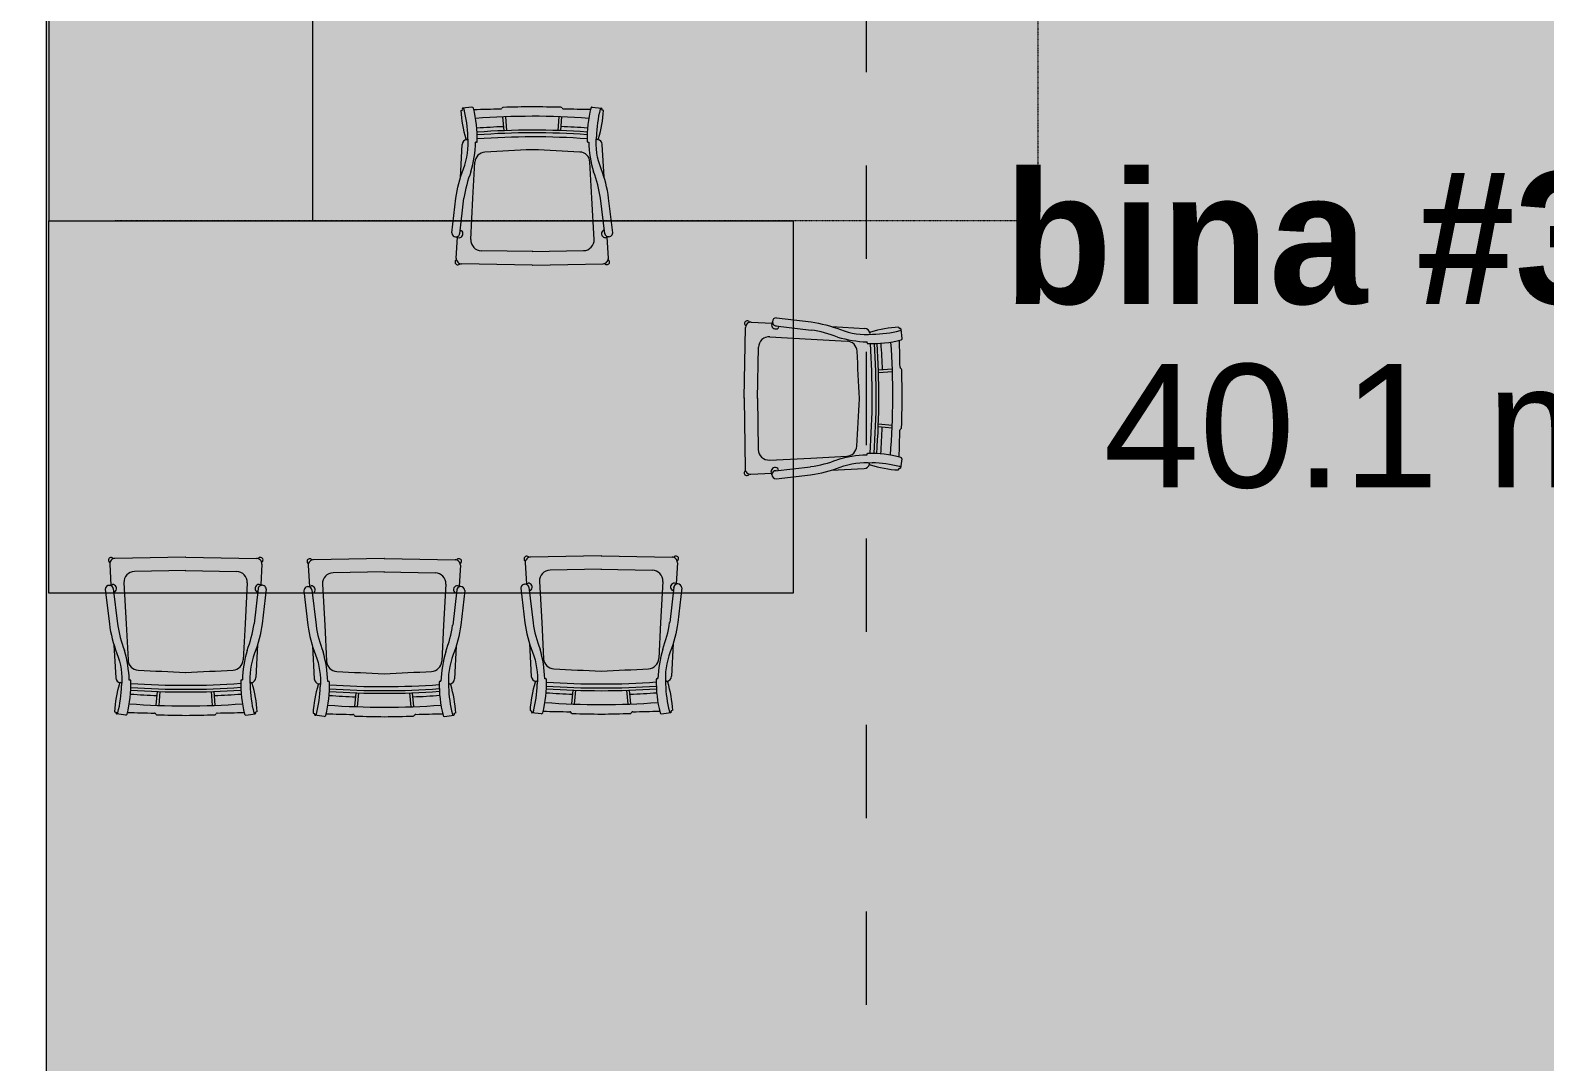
# Model space of a CAD drawing. Header units: millimetres. Extents: x 475206255 to 476720147, y 4620882299 to 4621447368.
# Drawn here: x 475243253 to 475246691, y 4620995341 to 4620997683 of the extents above; entities that cross this region are included whole.
import ezdxf

# ---------------------------------------------------------------- set-up
doc = ezdxf.new("R2010")
doc.units = ezdxf.units.MM
doc.header["$MEASUREMENT"] = 0
doc.linetypes.add('dash fine 0_25', pattern=[0.5952, 0.2976, -0.2976])
doc.linetypes.add('Dashed', pattern=[423.333333, 211.666667, -211.666667])
for name, color, linetype, lineweight in [('2D Drafting - General_Pen_No__250_Pen_No__7_Pen_No__7', 7, 'Continuous', 0), ('Annotation - Text_Pen_No__7_Pen_No__142', 142, 'Continuous', 0), ('G-Anno-Nplt_Pen_No__142', 142, 'Continuous', 0), ('G-Anno-Nplt_Pen_No__151', 151, 'Continuous', 0), ('G-Anno-Nplt_Pen_No__4', 7, 'Continuous', 0), ('New_--------AVEJI_MODZRAVI_Pen_No__7', 7, 'Continuous', 0), ('New_--------AVEJI_UDZRAVI_Pen_No__7', 7, 'Continuous', 0), ('New_0_Pen_No__7', 7, 'Continuous', 0), ('New_shenobebi_Pen_No__1', 1, 'Continuous', 0), ('zoma_Pen_No__142', 142, 'Continuous', 0)]:
    doc.layers.add(name, color=color, linetype=linetype, lineweight=lineweight)
doc.layers.add('zoma', color=7, linetype='Continuous')
doc.styles.add('GENERATED_STYLE_1', font='arial.ttf')
doc.styles.add('GENERATED_STYLE_2', font='arial.ttf')
doc.styles.add('GENERATED_STYLE_8', font='')
doc.styles.get('GENERATED_STYLE_8').set_extended_font_data('AcadMtavr', bold=True)
doc.dimstyles.new('GENERATED_STYLE__3', dxfattribs={"dimtxt": 200, "dimasz": 64.421331, "dimexe": 0.18, "dimexo": 3, "dimgap": 0, "dimtad": 1, "dimtih": 1, "dimtoh": 1, "dimlfac": 0.001, "dimzin": 0, "dimdsep": 46, "dimtxsty": 'GENERATED_STYLE_2', "dimblk": 'ARROWHEAD_2', "dimblk1": 'ARROWHEAD_2', "dimblk2": 'ARROWHEAD_2', "dimcen": 0.09, "dimclrd": 142, "dimclre": 142, "dimclrt": 142, "dimadec": 0, "dimazin": 0, "dimtfac": 1, "dimtdec": 4, "dimtmove": 0, "dimatfit": 3, "dimfxl": 1, "dimtolj": 1, "dimtzin": 0, "dimarcsym": 0})
doc.dimstyles.new('GENERATED_STYLE__9', dxfattribs={"dimtxt": 200, "dimasz": 64.421331, "dimexe": 0.18, "dimexo": 3, "dimgap": 0, "dimtad": 1, "dimlfac": 0.001, "dimzin": 0, "dimdsep": 46, "dimtxsty": 'GENERATED_STYLE_2', "dimblk": 'ARROWHEAD_2', "dimblk1": 'ARROWHEAD_2', "dimblk2": 'ARROWHEAD_2', "dimcen": 0.09, "dimclrd": 142, "dimclre": 142, "dimclrt": 142, "dimadec": 0, "dimazin": 0, "dimtfac": 1, "dimtdec": 4, "dimtmove": 0, "dimatfit": 3, "dimfxl": 1, "dimtolj": 1, "dimtzin": 0, "dimarcsym": 0})

# ---------------------------------------------------------------- blocks, each defined once
blk = doc.blocks.new('*D846', base_point=(475826095.8, 4621095193.2))
at = {"layer": 'zoma_Pen_No__142', "color": 142, "linetype": 'Continuous', "lineweight": 0, "transparency": 16777216}
for p, q in [((475240543.8, 4620988819.2), (475240494.9, 4620988734.4)), ((475240519.4, 4620988713.2), (475240519.4, 4620988840.4)), ((475247043.8, 4620988819.2), (475246994.9, 4620988734.4)), ((475247019.4, 4620988713.2), (475247019.4, 4620988840.4)), ((475240519.4, 4620988776.8), (475247019.4, 4620988776.8))]:
    blk.add_line(p, q, dxfattribs=at)
at = {"layer": 'zoma_Pen_No__142', "color": 142, "lineweight": 0, "transparency": 16777216, "char_height": 200, "attachment_point": 7, "style": 'GENERATED_STYLE_2'}
for s, insert in [('\\A1;{\\pql;\\fArial|b0|i0|c204|p0;\\W1.000000;6.50}', (475243502.4, 4620988816.8)), ('\\A1;{\\pql;\\fArial|b0|i0|c204|p0;\\W1.000000;0.40}', (475246461, 4620988816.8))]:
    blk.add_mtext(s, dxfattribs=dict(at, insert=insert))
blk = doc.blocks.new('ARROWHEAD_2')
at = {"color": 0, "linetype": 'Continuous', "lineweight": 0}
for p, q in [((-0.378, -0.655), (0.378, 0.655)), ((0, 0), (-1, 0))]:
    blk.add_line(p, q, dxfattribs=at)
blk = doc.blocks.new('*D880', base_point=(475826095.8, 4621095193.2))
at = {"layer": 'zoma_Pen_No__142', "color": 142, "linetype": 'Continuous', "lineweight": 0, "transparency": 16777216}
for p, q in [((475297678.8, 4621006265.8), (475297594.1, 4621006314.7)), ((475297636.5, 4621006290.2), (475297636.5, 4621006331.7)), ((475297700, 4621006290.2), (475297572.9, 4621006290.2)), ((475297636.5, 4620991090.2), (475297636.5, 4621006290.2)), ((475297594.1, 4620991114.7), (475297678.8, 4620991065.8)), ((475297700, 4620991090.2), (475297572.9, 4620991090.2)), ((475297636.5, 4620991048.8), (475297636.5, 4620991090.2))]:
    blk.add_line(p, q, dxfattribs=at)
at = {"layer": 'zoma_Pen_No__142', "color": 142, "lineweight": 0, "transparency": 16777216, "insert": (475297596.5, 4620998347), "char_height": 200, "attachment_point": 7, "rotation": 90, "style": 'GENERATED_STYLE_2'}
blk.add_mtext('\\A1;{\\pql;\\fArial|b0|i0|c204|p0;\\W1.000000;15.20}', dxfattribs=at)
blk = doc.blocks.new('*D882', base_point=(475826095.8, 4621095193.2))
at = {"layer": 'zoma_Pen_No__142', "color": 142, "linetype": 'Continuous', "lineweight": 0, "transparency": 16777216}
for p, q in [((475296910.9, 4620995690.2), (475296783.8, 4620995690.2)), ((475296804.9, 4620995714.7), (475296889.7, 4620995665.8)), ((475296847.3, 4620991490.2), (475296847.3, 4620995690.2)), ((475296804.9, 4620991514.7), (475296889.7, 4620991465.8)), ((475296910.9, 4620991490.2), (475296783.8, 4620991490.2))]:
    blk.add_line(p, q, dxfattribs=at)
at = {"layer": 'zoma_Pen_No__142', "color": 142, "lineweight": 0, "transparency": 16777216, "char_height": 200, "attachment_point": 7, "rotation": 90, "style": 'GENERATED_STYLE_2'}
for s, insert in [('\\A1;{\\pql;\\fArial|b0|i0|c204|p0;\\W1.000000;0.20}', (475296807.3, 4620995131.9)), ('\\A1;{\\pql;\\fArial|b0|i0|c204|p0;\\W1.000000;4.20}', (475296807.3, 4620993323.3))]:
    blk.add_mtext(s, dxfattribs=dict(at, insert=insert))
blk = doc.blocks.new('*D883', base_point=(475826095.8, 4621095193.2))
at = {"layer": 'zoma_Pen_No__142', "color": 142, "linetype": 'Continuous', "lineweight": 0, "transparency": 16777216}
for p, q in [((475296804.9, 4620995914.7), (475296889.7, 4620995865.8)), ((475296910.9, 4620995890.2), (475296783.8, 4620995890.2)), ((475296847.3, 4620995690.2), (475296847.3, 4620995890.2)), ((475296910.9, 4620995690.2), (475296783.8, 4620995690.2)), ((475296804.9, 4620995714.7), (475296889.7, 4620995665.8))]:
    blk.add_line(p, q, dxfattribs=at)
blk = doc.blocks.new('*D884', base_point=(475826095.8, 4621095193.2))
at = {"layer": 'zoma_Pen_No__142', "color": 142, "linetype": 'Continuous', "lineweight": 0, "transparency": 16777216}
for p, q in [((475296804.9, 4620998514.7), (475296889.7, 4620998465.8)), ((475296910.9, 4620998490.2), (475296783.8, 4620998490.2)), ((475296847.3, 4620995890.2), (475296847.3, 4620998490.2)), ((475296804.9, 4620995914.7), (475296889.7, 4620995865.8)), ((475296910.9, 4620995890.2), (475296783.8, 4620995890.2))]:
    blk.add_line(p, q, dxfattribs=at)
at = {"layer": 'zoma_Pen_No__142', "color": 142, "lineweight": 0, "transparency": 16777216, "char_height": 200, "attachment_point": 7, "rotation": 90, "style": 'GENERATED_STYLE_2'}
for s, insert in [('\\A1;{\\pql;\\fArial|b0|i0|c204|p0;\\W1.000000;0.40}', (475296807.3, 4620997931.9)), ('\\A1;{\\pql;\\fArial|b0|i0|c204|p0;\\W1.000000;2.60}', (475296807.3, 4620996923.3))]:
    blk.add_mtext(s, dxfattribs=dict(at, insert=insert))
blk = doc.blocks.new('*D1184', base_point=(475826095.8, 4621095193.2))
at = {"layer": 'zoma_Pen_No__142', "color": 142, "linetype": 'Continuous', "lineweight": 0, "transparency": 16777216}
for p, q in [((475240519.4, 4620938861), (475240519.4, 4620938988.1)), ((475247019.4, 4620938861), (475247019.4, 4620938988.1)), ((475240543.8, 4620938966.9), (475240494.9, 4620938882.2)), ((475247043.8, 4620938966.9), (475246994.9, 4620938882.2)), ((475240519.4, 4620938924.6), (475247019.4, 4620938924.6))]:
    blk.add_line(p, q, dxfattribs=at)
at = {"layer": 'zoma_Pen_No__142', "color": 142, "lineweight": 0, "transparency": 16777216, "char_height": 200, "attachment_point": 7, "style": 'GENERATED_STYLE_2'}
for s, insert in [('\\A1;{\\pql;\\fArial|b0|i0|c204|p0;\\W1.000000;6.50}', (475243502.4, 4620938964.6)), ('\\A1;{\\pql;\\fArial|b0|i0|c204|p0;\\W1.000000;0.40}', (475246461, 4620938964.6))]:
    blk.add_mtext(s, dxfattribs=dict(at, insert=insert))

msp = doc.modelspace()

# ---------------------------------------------------------------- hatches: boundary and pattern name
at = {"layer": '2D Drafting - General_Pen_No__250_Pen_No__7_Pen_No__7', "linetype": 'Continuous', "lineweight": 0}
msp.add_hatch(color=7, dxfattribs=at).paths.add_polyline_path([(475246749.343, 4620995905.859), (475246799.405, 4620995905.859), (475246799.405, 4620995807.735), (475246749.343, 4620995807.735), (475246749.343, 4620992540.259), (475246629.343, 4620992540.259), (475246629.343, 4620995905.859)])
at = {"layer": 'G-Anno-Nplt_Pen_No__151', "linetype": 'Continuous', "lineweight": 0, "true_color": 0x1f2f3f}
msp.add_hatch(color=169, dxfattribs=at).paths.add_polyline_path([(475243289.369, 4620992610.259), (475243289.369, 4620998539.996), (475243689.369, 4620998539.996), (475243689.369, 4620998980.184), (475246949.369, 4620998980.184), (475246949.369, 4620998295.259), (475247869.517, 4620998295.259), (475247869.517, 4620998365.259), (475249079.181, 4620998365.259), (475249079.181, 4620997965.259), (475249449.369, 4620997965.259), (475249519.369, 4620997965.259), (475249519.369, 4620995913.345), (475249449.369, 4620995913.345), (475249449.369, 4620991360.266), (475247489.369, 4620991360.266), (475247489.369, 4620991560.259), (475247289.369, 4620991560.259), (475247289.369, 4620992610.259)])

# ---------------------------------------------------------------- linework, layer by layer
at = {"layer": 'G-Anno-Nplt_Pen_No__4', "color": 7, "linetype": 'Continuous', "lineweight": 0, "flags": 128}
msp.add_lwpolyline([(475243289.369, 4620992610.259), (475243289.369, 4620998539.996), (475243689.369, 4620998539.996), (475243689.369, 4620998980.184), (475246949.369, 4620998980.184), (475246949.369, 4620998295.259), (475247869.517, 4620998295.259), (475247869.517, 4620998365.259), (475249079.181, 4620998365.259), (475249079.181, 4620997965.259), (475249449.369, 4620997965.259), (475249519.369, 4620997965.259), (475249519.369, 4620995913.345), (475249449.369, 4620995913.345), (475249449.369, 4620991360.266), (475247489.369, 4620991360.266), (475247489.369, 4620991560.259), (475247289.369, 4620991560.259), (475247289.369, 4620992610.259)], close=True, dxfattribs=at)
at = {"layer": 'New_--------AVEJI_MODZRAVI_Pen_No__7', "color": 7, "linetype": 'dash fine 0_25', "lineweight": 0}
msp.add_lwpolyline([(475245539.868, 4620998450.184), (475245539.868, 4620997250.184), (475243444.159, 4620997250.184)], dxfattribs=at)
at = {"layer": 'New_--------AVEJI_UDZRAVI_Pen_No__7', "color": 7, "linetype": 'Continuous', "lineweight": 0}
msp.add_lwpolyline([(475243294.458, 4620998450.184), (475243294.458, 4620997250.184), (475243894.458, 4620997250.184), (475243894.458, 4620998450.184)], dxfattribs=at)
at = {"layer": 'New_0_Pen_No__7', "color": 7, "linetype": 'Continuous', "lineweight": 0}
for p, q in [((475244528.639, 4620997508.343), (475244549.801, 4620997505.867)), ((475244230.053, 4620997500.338), (475244233.729, 4620997501.276)), ((475244233.655, 4620997501.567), (475244233.729, 4620997501.276)), ((475244255.483, 4620997508.042), (475244234.327, 4620997505.519)), ((475244324.215, 4620997506.414), (475244322.952, 4620997504.787)), ((475244325.127, 4620997485.881), (475244328.016, 4620997454.596)), ((475244331.212, 4620997486.191), (475244334.108, 4620997454.815)), ((475244452.959, 4620997486.325), (475244450.131, 4620997454.943)), ((475244459.044, 4620997486.028), (475244456.224, 4620997454.737)), ((475244459.911, 4620997506.563), (475244461.177, 4620997504.94)), ((475244550.481, 4620997501.916), (475244550.408, 4620997501.625)), ((475244554.086, 4620997500.696), (475244550.408, 4620997501.625)), ((475244229.223, 4620997348.536), (475244233.064, 4620997423.079)), ((475244265.695, 4620997428.473), (475244263.661, 4620997428.458)), ((475244518.603, 4620997428.752), (475244520.636, 4620997428.741)), ((475244555.25, 4620997348.895), (475244551.245, 4620997423.43)), ((475244257.689, 4620997301.232), (475244261.902, 4620997382.992)), ((475244527.744, 4620997301.53), (475244523.351, 4620997383.28)), ((475244227.904, 4620997220.561), (475244237.175, 4620997301.209)), ((475244252.873, 4620997207.758), (475244257.689, 4620997301.232)), ((475244532.766, 4620997208.067), (475244527.744, 4620997301.53)), ((475244556.852, 4620997220.923), (475244547.403, 4620997301.551)), ((475244219.779, 4620997165.246), (475244222.233, 4620997212.865)), ((475244233.141, 4620997226.362), (475244232.039, 4620997227.279)), ((475244551.602, 4620997226.713), (475244552.702, 4620997227.633)), ((475244565.099, 4620997165.627), (475244562.54, 4620997213.24)), ((475244393.384, 4620997180.241), (475244276.788, 4620997182.16)), ((475244392.316, 4620997180.24), (475244508.907, 4620997182.416)), ((475244391.922, 4620997149.811), (475244231.737, 4620997152.447)), ((475244392.99, 4620997149.812), (475244553.169, 4620997152.801)), ((475244873.306, 4620996848.118), (475244876.591, 4620997008.29)), ((475244889.439, 4620997020.196), (475244937.047, 4620997017.55)), ((475244944.72, 4620997011.847), (475245025.33, 4620997002.25)), ((475244950.5, 4620997006.587), (475244951.422, 4620997007.685)), ((475245072.689, 4620997010.009), (475245147.216, 4620997005.866)), ((475245224.487, 4620997008.565), (475245225.409, 4620997004.885)), ((475245225.7, 4620997004.958), (475245225.409, 4620997004.885)), ((475245232.087, 4620996983.103), (475245229.65, 4620997004.27)), ((475244903.73, 4620996846.532), (475244906.122, 4620996963.119)), ((475244931.816, 4620996986.931), (475245025.27, 4620996981.736)), ((475245025.27, 4620996981.736), (475245107.012, 4620996977.192)), ((475245152.477, 4620996973.214), (475245152.47, 4620996975.248)), ((475245209.644, 4620996913.55), (475245178.348, 4620996910.788)), ((475245209.93, 4620996907.464), (475245178.542, 4620996904.695)), ((475245230.18, 4620996914.379), (475245228.559, 4620996915.648)), ((475244873.303, 4620996847.049), (475244875.643, 4620996686.859)), ((475244903.733, 4620996847.6), (475244905.437, 4620996731.001)), ((475245209.571, 4620996785.717), (475245178.2, 4620996788.672)), ((475245209.249, 4620996779.634), (475245177.969, 4620996782.58)), ((475245229.78, 4620996778.683), (475245228.151, 4620996777.424)), ((475245151.731, 4620996720.307), (475245151.712, 4620996718.274)), ((475244930.991, 4620996707.038), (475245024.473, 4620996711.682)), ((475244943.749, 4620996682.901), (475245024.415, 4620996692.022)), ((475244949.561, 4620996688.127), (475244950.476, 4620996687.023)), ((475245024.473, 4620996711.682), (475245106.241, 4620996715.743)), ((475245071.727, 4620996683.984), (475245146.277, 4620996687.687)), ((475245223.531, 4620996684.533), (475245224.475, 4620996688.207)), ((475245224.766, 4620996688.132), (475245224.475, 4620996688.207)), ((475245231.281, 4620996709.949), (475245228.719, 4620996688.797)), ((475244888.42, 4620996674.878), (475244936.043, 4620996677.244)), ((475243605.038, 4620996486.664), (475243444.857, 4620996483.762)), ((475243606.106, 4620996486.665), (475243766.29, 4620996483.942)), ((475244055.915, 4620996483.68), (475243895.735, 4620996480.778)), ((475244056.984, 4620996483.681), (475244217.167, 4620996480.958)), ((475244548.595, 4620996489.649), (475244388.415, 4620996486.746)), ((475244549.664, 4620996489.649), (475244709.847, 4620996486.926)), ((475243432.921, 4620996470.943), (475243435.454, 4620996423.328)), ((475243605.696, 4620996456.236), (475243489.103, 4620996454.123)), ((475243604.627, 4620996456.235), (475243721.222, 4620996454.253)), ((475243778.241, 4620996471.136), (475243775.761, 4620996423.519)), ((475243883.798, 4620996467.959), (475243886.331, 4620996420.344)), ((475244056.573, 4620996453.252), (475243939.98, 4620996451.139)), ((475244055.505, 4620996453.251), (475244172.1, 4620996451.269)), ((475244229.118, 4620996468.152), (475244226.639, 4620996420.535)), ((475244376.479, 4620996473.927), (475244379.011, 4620996426.313)), ((475244549.254, 4620996459.22), (475244432.661, 4620996457.107)), ((475244548.185, 4620996459.219), (475244664.78, 4620996457.237)), ((475244721.798, 4620996474.121), (475244719.319, 4620996426.503)), ((475243441.138, 4620996415.642), (475243450.543, 4620996335.009)), ((475243446.384, 4620996409.849), (475243445.284, 4620996408.93)), ((475243465.23, 4620996428.485), (475243470.202, 4620996335.02)), ((475243745.124, 4620996428.642), (475243740.257, 4620996335.171)), ((475243770.086, 4620996415.826), (475243760.771, 4620996335.183)), ((475243764.846, 4620996410.027), (475243765.947, 4620996409.11)), ((475243892.015, 4620996412.658), (475243901.42, 4620996332.024)), ((475243916.107, 4620996425.501), (475243921.079, 4620996332.035)), ((475244196.001, 4620996425.658), (475244191.134, 4620996332.187)), ((475244220.963, 4620996412.842), (475244211.649, 4620996332.198)), ((475244384.696, 4620996418.626), (475244394.1, 4620996337.993)), ((475244389.942, 4620996412.833), (475244388.842, 4620996411.915)), ((475244408.788, 4620996431.47), (475244413.759, 4620996338.004)), ((475244688.682, 4620996431.626), (475244683.815, 4620996338.155)), ((475244713.643, 4620996418.811), (475244704.329, 4620996338.167)), ((475244708.403, 4620996413.012), (475244709.505, 4620996412.094)), ((475243897.262, 4620996406.865), (475243896.161, 4620996405.946)), ((475244215.723, 4620996407.043), (475244216.824, 4620996406.126)), ((475243470.202, 4620996335.02), (475243474.551, 4620996253.267)), ((475243740.257, 4620996335.171), (475243736, 4620996253.413)), ((475243921.079, 4620996332.035), (475243925.428, 4620996250.282)), ((475244191.134, 4620996332.187), (475244186.877, 4620996250.429)), ((475244413.759, 4620996338.004), (475244418.108, 4620996256.251)), ((475244683.815, 4620996338.155), (475244679.558, 4620996256.397)), ((475243442.67, 4620996287.669), (475243446.635, 4620996213.132)), ((475243768.697, 4620996287.852), (475243764.816, 4620996213.311)), ((475243893.547, 4620996284.685), (475243897.512, 4620996210.148)), ((475244219.574, 4620996284.867), (475244215.693, 4620996210.326)), ((475244386.228, 4620996290.653), (475244390.192, 4620996216.117)), ((475244712.255, 4620996290.836), (475244708.373, 4620996216.295)), ((475243479.274, 4620996207.793), (475243477.241, 4620996207.805)), ((475243732.182, 4620996207.934), (475243734.216, 4620996207.949)), ((475243930.151, 4620996204.808), (475243928.118, 4620996204.82)), ((475244183.06, 4620996204.95), (475244185.093, 4620996204.964)), ((475244422.832, 4620996210.777), (475244420.798, 4620996210.789)), ((475244675.74, 4620996210.919), (475244677.773, 4620996210.933)), ((475243538.802, 4620996150.484), (475243541.638, 4620996181.773)), ((475243544.887, 4620996150.183), (475243547.731, 4620996181.565)), ((475243666.634, 4620996150.252), (475243663.754, 4620996181.63)), ((475243672.719, 4620996150.559), (475243669.847, 4620996181.845)), ((475243989.679, 4620996147.5), (475243992.516, 4620996178.789)), ((475243995.764, 4620996147.199), (475243998.609, 4620996178.58)), ((475244117.511, 4620996147.267), (475244114.632, 4620996178.645)), ((475244123.596, 4620996147.575), (475244120.725, 4620996178.861)), ((475244482.36, 4620996153.468), (475244485.196, 4620996184.758)), ((475244488.445, 4620996153.168), (475244491.289, 4620996184.549)), ((475244610.192, 4620996153.236), (475244607.312, 4620996184.614)), ((475244616.276, 4620996153.543), (475244613.405, 4620996184.829)), ((475243443.752, 4620996135.868), (475243447.429, 4620996134.937)), ((475243447.356, 4620996134.646), (475243447.429, 4620996134.937)), ((475243767.785, 4620996136.05), (475243764.109, 4620996135.115)), ((475243764.183, 4620996134.823), (475243764.109, 4620996135.115)), ((475243894.629, 4620996132.884), (475243898.307, 4620996131.953)), ((475244218.662, 4620996133.065), (475244214.986, 4620996132.13)), ((475244387.31, 4620996138.852), (475244390.987, 4620996137.921)), ((475244390.913, 4620996137.63), (475244390.987, 4620996137.921)), ((475244412.753, 4620996131.191), (475244391.592, 4620996133.679)), ((475244481.482, 4620996132.934), (475244480.216, 4620996134.558)), ((475244617.177, 4620996133.01), (475244618.441, 4620996134.635)), ((475244685.908, 4620996131.344), (475244707.066, 4620996133.856)), ((475244711.343, 4620996139.034), (475244707.666, 4620996138.099)), ((475244707.74, 4620996137.808), (475244707.666, 4620996138.099)), ((475243469.195, 4620996128.207), (475243448.034, 4620996130.695)), ((475243537.924, 4620996129.949), (475243536.658, 4620996131.574)), ((475243673.62, 4620996130.025), (475243674.883, 4620996131.651)), ((475243742.351, 4620996128.36), (475243763.509, 4620996130.871)), ((475243898.233, 4620996131.662), (475243898.307, 4620996131.953)), ((475243920.072, 4620996125.223), (475243898.912, 4620996127.71)), ((475243988.801, 4620996126.965), (475243987.536, 4620996128.589)), ((475244124.497, 4620996127.041), (475244125.761, 4620996128.667)), ((475244193.228, 4620996125.376), (475244214.386, 4620996127.887)), ((475244215.06, 4620996131.839), (475244214.986, 4620996132.13))]:
    msp.add_line(p, q, dxfattribs=at)
for points in [[(475244218.846, 4620997301.189, -0.05838097), (475244235.907, 4620997367.898, 0.11288216), (475244246.33, 4620997440.705)], [(475244565.732, 4620997301.572, 0.05838097), (475244548.524, 4620997368.242, -0.11288216), (475244537.94, 4620997441.026)], [(475244218.379, 4620997213.482), (475244220.702, 4620997213.153, -0.08130171), (475244226.046, 4620997211.481)], [(475244566.392, 4620997213.866), (475244564.07, 4620997213.531, 0.08130171), (475244558.73, 4620997211.848)], [(475244937.68, 4620997021.4), (475244937.341, 4620997019.08, -0.08130171), (475244935.648, 4620997013.742)], [(475245025.384, 4620997020.578, -0.05838097), (475245092.023, 4620997003.247, 0.11288216), (475245164.787, 4620996992.529)], [(475245024.361, 4620996673.694, 0.05838097), (475245091.101, 4620996690.631, -0.11288216), (475245163.927, 4620996700.92)], [(475244936.653, 4620996673.389), (475244936.328, 4620996675.712, 0.08130171), (475244934.666, 4620996681.06)], [(475243431.601, 4620996422.705), (475243433.923, 4620996423.038, 0.08130171), (475243439.265, 4620996424.718)], [(475243779.614, 4620996422.9), (475243777.292, 4620996423.23, -0.08130171), (475243771.948, 4620996424.905)], [(475243882.479, 4620996419.72), (475243884.8, 4620996420.054, 0.08130171), (475243890.142, 4620996421.734)], [(475244230.492, 4620996419.915), (475244228.169, 4620996420.246, -0.08130171), (475244222.826, 4620996421.921)], [(475244375.159, 4620996425.689), (475244377.481, 4620996426.022, 0.08130171), (475244382.823, 4620996427.703)], [(475244723.172, 4620996425.884), (475244720.85, 4620996426.215, -0.08130171), (475244715.506, 4620996427.889)], [(475243432.214, 4620996334.998, 0.05838097), (475243449.386, 4620996268.318, -0.11288216), (475243459.93, 4620996195.529)], [(475243779.1, 4620996335.193, -0.05838097), (475243762.003, 4620996268.493, 0.11288216), (475243751.54, 4620996195.692)], [(475243883.092, 4620996332.014, 0.05838097), (475243900.263, 4620996265.334, -0.11288216), (475243910.808, 4620996192.545)], [(475244229.977, 4620996332.209, -0.05838097), (475244212.88, 4620996265.509, 0.11288216), (475244202.417, 4620996192.708)], [(475244375.772, 4620996337.983, 0.05838097), (475244392.943, 4620996271.303, -0.11288216), (475244403.488, 4620996198.513)], [(475244722.657, 4620996338.177, -0.05838097), (475244705.561, 4620996271.478, 0.11288216), (475244695.098, 4620996198.677)]]:
    msp.add_lwpolyline(points, format="xyb", dxfattribs=at)
for points in [[(475244209.762, 4620997222.646), (475244218.791, 4620997301.189)], [(475244574.989, 4620997223.049), (475244565.787, 4620997301.572)], [(475244946.879, 4620997029.98), (475245025.385, 4620997020.634)], [(475244945.801, 4620996664.755), (475245024.361, 4620996673.639)], [(475243423, 4620996413.526), (475243432.159, 4620996334.998)], [(475243788.226, 4620996413.731), (475243779.155, 4620996335.193)], [(475243873.877, 4620996410.542), (475243883.036, 4620996332.014)], [(475244239.104, 4620996410.747), (475244230.033, 4620996332.209)], [(475244366.557, 4620996416.511), (475244375.716, 4620996337.983)], [(475244731.784, 4620996416.715), (475244722.713, 4620996338.177)]]:
    msp.add_lwpolyline(points, dxfattribs=at)
msp.add_lwpolyline([(475243294.458, 4620997250.184), (475244984.696, 4620997250.184), (475244984.696, 4620996404.724), (475243294.458, 4620996404.724)], close=True, dxfattribs=at)
for centre, radius, start, end in [((475244255.844, 4620997505.02), 3.044, 14.411451, 96.800225), ((475244838.334, 4620974292.715), 23220.515, 91.101231, 91.2629052), ((475243996.96, 4620974291.788), 23220.515, 88.8633845, 89.0250587), ((475244528.285, 4620997505.32), 3.044, 83.326049, 165.714842), ((475244507.393, 4620997517.052), 277.843, 183.448597, 196.847169), ((475244236.249, 4620997503.159), 3.044, 129.159043, 211.547831), ((475244234.687, 4620997502.497), 3.044, 14.411447, 96.800229), ((475243967.356, 4620997433.801), 279.06, 1.41759, 14.411445), ((475243988.512, 4620997436.324), 279.06, 358.754779, 14.411445), ((475244844.219, 4620974289), 23220.515, 91.292078, 91.4424412), ((475244392.359, 4620995732.292), 1755.051, 85.815151, 94.203832), ((475244320.548, 4620997506.654), 3.044, 271.292069, 322.168652), ((475244326.619, 4620997504.547), 3.044, 91.2629, 142.168644), ((475244457.511, 4620997504.691), 3.044, 37.957628, 88.863387), ((475244463.577, 4620997506.812), 3.044, 217.957615, 268.834211), ((475243991.083, 4620974288.06), 23220.515, 88.6838475, 88.8342108), ((475244795.767, 4620997437.213), 279.06, 165.714845, 181.371511), ((475244816.929, 4620997434.737), 279.06, 165.714845, 178.7087), ((475244276.71, 4620997516.797), 277.843, 343.279121, 356.677692), ((475244549.447, 4620997502.844), 3.044, 83.326055, 165.714857), ((475244547.884, 4620997503.502), 3.044, 328.578458, 50.967248), ((475244394.053, 4620995700.788), 1764.182, 92.172535, 94.145759), ((475244394.053, 4620995700.788), 1755.051, 85.980531, 94.145759), ((475244394.053, 4620995700.788), 1748.964, 85.974593, 94.151696), ((475244394.053, 4620995700.788), 1739.833, 85.957384, 94.168906), ((475244394.053, 4620995700.788), 1764.182, 85.980531, 87.953755), ((475244245.222, 4620997422.453), 12.174, 98.199917, 177.050359), ((475244244.388, 4620997437.409), 3.044, 196.847175, 273.135668), ((475245512.141, 4620974295.725), 23173.34, 93.1302774, 93.1356583), ((475243999.75, 4620997436.16), 264.024, 343.539, 358.328347), ((475244286.218, 4620997381.739), 24.348, 93.040761, 177.050359), ((475244265.681, 4620997430.299), 1.826, 270.430594, 358.754778), ((475245512.574, 4620974295.733), 23142.905, 92.7745716, 93.0407614), ((475243323.57, 4620974293.321), 23142.905, 87.0855282, 87.3517179), ((475244499.038, 4620997381.974), 24.348, 3.075932, 87.085528), ((475244518.613, 4620997430.578), 1.826, 181.371515, 269.695689), ((475244784.53, 4620997437.025), 264.024, 181.797943, 196.58729), ((475243323.144, 4620974293.313), 23173.34, 86.9906224, 86.9960034), ((475244539.89, 4620997437.735), 3.044, 266.990623, 343.279126), ((475244539.088, 4620997422.776), 12.174, 3.075932, 81.926371), ((475244512.064, 4620997261.735), 277.599, 158.971742, 171.824801), ((475244272.602, 4620997261.471), 277.599, 8.301488, 21.154548), ((475244218.954, 4620997222.656), 9.192, 180.063148, 0.063143), ((475244225.922, 4620997220.672), 9.192, 270.774773, 38.246102), ((475244229.826, 4620997228.771), 1.085, 199.923352, 284.262495), ((475244230.634, 4620997225.591), 2.196, 50.238305, 104.262529), ((475244277.189, 4620997206.505), 24.348, 177.050357, 269.05713), ((475244508.453, 4620997206.76), 24.348, 271.069159, 3.075932), ((475244558.834, 4620997221.039), 9.192, 141.880188, 269.351518), ((475244554.11, 4620997225.947), 2.196, 75.863781, 129.887992), ((475244554.912, 4620997229.13), 1.085, 255.863755, 340.202947), ((475244565.797, 4620997223.038), 9.192, 180.063143, 0.063148), ((475244231.937, 4620997164.62), 12.174, 177.050357, 269.05713), ((475244552.942, 4620997164.973), 12.174, 271.069162, 3.075933), ((475244223.041, 4620997156.308), 6.087, 118.576228, 327.531254), ((475244392.422, 4620997180.242), 30.436, 269.057145, 271.069175), ((475244392.449, 4620997155.89), 6.087, 269.057145, 271.069175), ((475244561.856, 4620997156.682), 6.087, 212.595042, 61.550055), ((475244946.851, 4620997020.788), 9.192, 89.830995, 269.830995), ((475244880.488, 4620997016.97), 6.087, 28.344082, 237.299104), ((475244888.763, 4620997008.041), 12.174, 86.818205, 178.824986), ((475244944.839, 4620997013.829), 9.192, 180.542617, 308.013956), ((475244949.739, 4620997009.097), 2.196, 320.006141, 14.030363), ((475244952.923, 4620997009.892), 1.085, 109.691201, 194.030386), ((475244984.742, 4620996727.523), 277.599, 68.739592, 81.592652), ((475245146.54, 4620996993.711), 12.174, 7.967771, 86.818207), ((475245161.5, 4620996994.485), 3.044, 106.615018, 182.90352), ((475222014.869, 4620995820.501), 23173.34, 2.8981409, 2.9035219), ((475245240.076, 4620996731.159), 277.843, 93.216448, 106.615019), ((475245159.014, 4620997271.529), 279.06, 271.18544, 284.179295), ((475245227.282, 4620997002.358), 3.044, 38.926905, 121.315687), ((475245226.626, 4620997003.922), 3.044, 284.179293, 6.568084), ((475244930.465, 4620996962.62), 24.348, 86.818207, 178.82498), ((475245161.241, 4620997239.126), 264.024, 253.30685, 268.096197), ((475245105.661, 4620996952.881), 24.348, 2.808609, 86.818207), ((475245154.303, 4620996973.221), 1.826, 180.198467, 268.522627), ((475245161.451, 4620997250.363), 279.06, 268.522629, 284.179295), ((475243424.286, 4620996851.857), 1739.833, 355.725234, 3.936756), ((475243424.286, 4620996851.857), 1748.964, 355.742443, 3.919546), ((475243424.286, 4620996851.857), 1755.051, 355.748381, 3.913608), ((475243424.286, 4620996851.857), 1764.182, 1.940385, 3.913608), ((475243455.797, 4620996853.424), 1755.051, 355.583001, 3.971682), ((475222010.85, 4620996488.451), 23220.515, 1.0599285, 1.2102918), ((475245229.063, 4620996982.755), 3.044, 284.17929, 6.568087), ((475222014.875, 4620995820.074), 23142.905, 2.5424216, 2.8086114), ((475245230.436, 4620996918.044), 3.044, 181.059936, 231.936511), ((475245228.304, 4620996911.982), 3.044, 1.030746, 51.936503), ((475222014.589, 4620996494.321), 23220.515, 0.8690812, 1.0307554), ((475244879.383, 4620996847.565), 6.087, 178.824978, 180.837003), ((475244903.735, 4620996847.493), 30.436, 178.824982, 180.837012), ((475222021.332, 4620998009.07), 23142.905, 356.8533781, 357.1195678), ((475222017.071, 4620997335.691), 23220.515, 358.6312341, 358.7929083), ((475243424.286, 4620996851.857), 1764.182, 355.748381, 357.721605), ((475222013.367, 4620997341.583), 23220.515, 358.4516977, 358.602061), ((475245230.014, 4620996775.016), 3.044, 127.725483, 178.602055), ((475245227.918, 4620996781.091), 3.044, 307.725483, 358.631237), ((475244929.783, 4620996731.356), 24.348, 180.837009, 272.843783), ((475245158.927, 4620996454.348), 264.024, 91.565793, 106.355139), ((475245105.033, 4620996740.062), 24.348, 272.843782, 356.853378), ((475245153.557, 4620996720.29), 1.826, 91.139361, 179.46353), ((475245159.07, 4620996443.111), 279.06, 75.482695, 91.139361), ((475244879.488, 4620996678.157), 6.087, 122.362886, 331.317906), ((475244887.816, 4620996687.037), 12.174, 180.837009, 272.843783), ((475244943.857, 4620996680.918), 9.192, 51.648032, 179.119374), ((475244945.828, 4620996673.947), 9.192, 89.830995, 269.830994), ((475244948.785, 4620996685.621), 2.196, 345.631618, 39.655851), ((475244951.964, 4620996684.807), 1.085, 165.631623, 249.970791), ((475244985.449, 4620996966.984), 277.599, 278.069338, 290.922398), ((475245145.673, 4620996699.846), 12.174, 272.843784, 351.694222), ((475245160.628, 4620996698.984), 3.044, 176.758476, 253.04697), ((475222021.326, 4620998009.497), 23173.34, 356.7584684, 356.7638493), ((475245240.756, 4620996961.841), 277.843, 253.04697, 266.445542), ((475245156.508, 4620996421.959), 279.06, 75.482695, 88.47655), ((475245226.363, 4620996690.723), 3.044, 238.346305, 320.735092), ((475245225.698, 4620996689.163), 3.044, 353.093898, 75.482695), ((475245228.26, 4620996710.315), 3.044, 353.093898, 75.482695), ((475243436.168, 4620996479.886), 6.087, 32.563994, 241.519007), ((475243445.078, 4620996471.59), 12.174, 91.038113, 183.04489), ((475243605.589, 4620996456.234), 30.436, 89.02609, 91.038119), ((475243605.575, 4620996480.586), 6.087, 89.02594, 91.037969), ((475243766.083, 4620996471.77), 12.174, 357.019314, 89.026083), ((475243774.983, 4620996480.076), 6.087, 298.545192, 147.500203), ((475243887.046, 4620996476.902), 6.087, 32.563985, 241.519016), ((475243895.955, 4620996468.605), 12.174, 91.038116, 183.044887), ((475244056.466, 4620996453.25), 30.436, 89.02609, 91.038119), ((475244056.453, 4620996477.602), 6.087, 89.02594, 91.037969), ((475244216.96, 4620996468.785), 12.174, 357.019307, 89.026086), ((475244225.861, 4620996477.092), 6.087, 298.545183, 147.500212), ((475244379.726, 4620996482.87), 6.087, 32.563993, 241.519008), ((475244388.636, 4620996474.574), 12.174, 91.038115, 183.044884), ((475244549.147, 4620996459.218), 30.436, 89.02609, 91.038119), ((475244549.133, 4620996483.57), 6.087, 89.026189, 91.038219), ((475244709.641, 4620996474.754), 12.174, 357.019314, 89.026083), ((475244718.541, 4620996483.06), 6.087, 298.545183, 147.500212), ((475243489.544, 4620996429.779), 24.348, 91.038114, 183.044889), ((475243720.809, 4620996429.908), 24.348, 357.019312, 89.026085), ((475243940.422, 4620996426.794), 24.348, 91.038114, 183.044886), ((475244171.686, 4620996426.924), 24.348, 357.019311, 89.026083), ((475244433.102, 4620996432.763), 24.348, 91.038113, 183.044887), ((475244664.366, 4620996432.892), 24.348, 357.019312, 89.026085), ((475243432.191, 4620996413.532), 9.192, 0.032097, 180.032096), ((475243439.156, 4620996415.527), 9.192, 321.84914, 89.320473), ((475243443.073, 4620996407.435), 1.085, 75.83273, 160.1719), ((475243443.876, 4620996410.616), 2.196, 255.832722, 309.856944), ((475243772.068, 4620996415.714), 9.192, 90.743726, 218.21506), ((475243767.353, 4620996410.798), 2.196, 230.207237, 284.23146), ((475243768.16, 4620996407.617), 1.085, 19.892345, 104.231476), ((475243779.034, 4620996413.726), 9.192, 0.032097, 180.032103), ((475243883.069, 4620996410.547), 9.192, 0.032097, 180.032103), ((475243890.033, 4620996412.543), 9.192, 321.849144, 89.320472), ((475244222.945, 4620996412.729), 9.192, 90.743726, 218.215058), ((475244229.912, 4620996410.742), 9.192, 0.032103, 180.032097), ((475244375.749, 4620996416.516), 9.192, 0.032103, 180.032097), ((475244382.714, 4620996418.511), 9.192, 321.849142, 89.320471), ((475244386.631, 4620996410.419), 1.085, 75.832754, 160.171877), ((475244387.434, 4620996413.601), 2.196, 255.832723, 309.856943), ((475244715.625, 4620996418.698), 9.192, 90.743727, 218.215056), ((475244710.911, 4620996413.782), 2.196, 230.207258, 284.231491), ((475244711.717, 4620996410.601), 1.085, 19.892263, 104.231493), ((475244722.592, 4620996416.71), 9.192, 0.032103, 180.032097), ((475243893.95, 4620996404.45), 1.085, 75.832726, 160.171907), ((475243894.754, 4620996407.632), 2.196, 255.832743, 309.856975), ((475244218.23, 4620996407.813), 2.196, 230.207226, 284.231472), ((475244219.037, 4620996404.632), 1.085, 19.892292, 104.231463), ((475243725.366, 4620996374.94), 277.599, 188.270443, 201.123502), ((475243485.904, 4620996374.806), 277.599, 338.940697, 351.793756), ((475244176.243, 4620996371.956), 277.599, 188.270443, 201.123502), ((475243936.781, 4620996371.822), 277.599, 338.940697, 351.793756), ((475244668.923, 4620996377.924), 277.599, 188.270443, 201.123502), ((475244429.461, 4620996377.79), 277.599, 338.940697, 351.793756), ((475243213.342, 4620996199.664), 264.024, 1.766898, 16.556244), ((475243998.123, 4620996200.104), 264.024, 163.507955, 178.297301), ((475243664.22, 4620996196.68), 264.024, 1.766897, 16.556244), ((475244449.001, 4620996197.119), 264.024, 163.507955, 178.297301), ((475244156.9, 4620996202.648), 264.024, 1.766898, 16.556244), ((475244941.681, 4620996203.088), 264.024, 163.507955, 178.297301), ((475243498.865, 4620996254.56), 24.348, 183.04489, 267.054482), ((475243711.684, 4620996254.679), 24.348, 273.009717, 357.019311), ((475243949.742, 4620996251.576), 24.348, 183.044886, 267.054483), ((475244162.562, 4620996251.695), 24.348, 273.009715, 357.019312), ((475244442.422, 4620996257.544), 24.348, 183.044886, 267.054483), ((475244655.242, 4620996257.663), 24.348, 273.009716, 357.019314), ((475243458.792, 4620996213.779), 12.174, 183.044887, 261.895327), ((475243457.982, 4620996198.821), 3.044, 86.959573, 163.248091), ((475244687.274, 4621019342.58), 23173.34, 266.9595631, 266.9649441), ((475243202.105, 4620996199.481), 279.06, 345.683799, 1.340465), ((475243479.263, 4620996205.967), 1.826, 1.340467, 89.664623), ((475244686.843, 4621019342.573), 23142.905, 267.0544824, 267.3206721), ((475242497.838, 4621019341.347), 23142.905, 272.7435263, 273.009716), ((475244009.36, 4620996199.933), 279.06, 178.723733, 194.380399), ((475243732.195, 4620996206.108), 1.826, 90.39957, 178.723696), ((475242498.267, 4621019341.354), 23173.34, 273.0992397, 273.1046206), ((475243753.485, 4620996198.987), 3.044, 16.81613, 93.104628), ((475243752.658, 4620996213.944), 12.174, 278.168872, 357.019314), ((475243909.669, 4620996210.795), 12.174, 183.044887, 261.895327), ((475243652.983, 4620996196.497), 279.06, 345.683799, 1.340465), ((475243930.141, 4620996202.982), 1.826, 1.340489, 89.664629), ((475245137.72, 4621019339.589), 23142.905, 267.0544829, 267.3206726), ((475242948.715, 4621019338.362), 23142.905, 272.7435263, 273.009716), ((475244460.238, 4620996196.949), 279.06, 178.723734, 194.380399), ((475244183.072, 4620996203.124), 1.826, 90.399557, 178.72374), ((475244203.535, 4620996210.959), 12.174, 278.168873, 357.019314), ((475244664.677, 4620996122.6), 277.843, 163.248075, 176.646647), ((475244402.349, 4620996216.763), 12.174, 183.044887, 261.895326), ((475244401.539, 4620996201.805), 3.044, 86.959568, 163.248071), ((475245630.822, 4621019345.565), 23173.34, 266.9595876, 266.9649686), ((475244145.663, 4620996202.466), 279.06, 345.683799, 1.340465), ((475244422.821, 4620996208.951), 1.826, 1.340447, 89.664643), ((475244548.318, 4620997938.673), 1739.833, 265.926338, 274.13786), ((475245630.4, 4621019345.557), 23142.905, 267.0544829, 267.3206726), ((475243441.395, 4621019344.331), 23142.905, 272.7435263, 273.009716), ((475244952.918, 4620996202.918), 279.06, 178.723734, 194.380399), ((475244675.753, 4620996209.093), 1.826, 90.399556, 178.72374), ((475243441.825, 4621019344.339), 23173.34, 273.0992397, 273.1046206), ((475244697.042, 4620996201.971), 3.044, 16.816111, 93.104624), ((475244696.216, 4620996216.928), 12.174, 278.168875, 357.019311), ((475244433.994, 4620996122.471), 277.843, 3.417552, 16.816124), ((475243721.119, 4620996119.616), 277.843, 163.248075, 176.646647), ((475243180.944, 4620996201.969), 279.06, 345.683799, 358.677654), ((475243604.76, 4620997935.689), 1764.182, 265.949486, 267.92271), ((475243604.76, 4620997935.689), 1755.051, 265.949486, 274.114713), ((475243604.76, 4620997935.689), 1748.964, 265.943548, 274.120651), ((475243604.76, 4620997935.689), 1739.833, 265.926339, 274.13786), ((475243604.76, 4620997935.689), 1764.182, 272.141489, 274.114713), ((475244030.518, 4620996202.445), 279.06, 181.386545, 194.3804), ((475243490.436, 4620996119.487), 277.843, 3.417552, 16.816124), ((475244171.996, 4620996116.632), 277.843, 163.248075, 176.646647), ((475243631.822, 4620996198.985), 279.06, 345.683799, 358.677654), ((475243908.859, 4620996195.837), 3.044, 86.959583, 163.248079), ((475245138.152, 4621019339.596), 23173.34, 266.9595631, 266.9649441), ((475244055.638, 4620997932.705), 1764.182, 265.949486, 267.922709), ((475244055.638, 4620997932.705), 1755.051, 265.949486, 274.114713), ((475244055.638, 4620997932.705), 1748.964, 265.943548, 274.120651), ((475244055.638, 4620997932.705), 1739.833, 265.926339, 274.13786), ((475244055.638, 4620997932.705), 1764.182, 272.141489, 274.114713), ((475242949.144, 4621019338.37), 23173.34, 273.0992398, 273.1046207), ((475244481.396, 4620996199.461), 279.06, 181.386545, 194.380399), ((475244204.362, 4620996196.002), 3.044, 16.816139, 93.104619), ((475243941.314, 4620996116.503), 277.843, 3.417552, 16.816124), ((475244124.502, 4620996204.953), 279.06, 345.683799, 358.677654), ((475244548.318, 4620997938.673), 1764.182, 265.949486, 267.922709), ((475244548.318, 4620997938.673), 1755.051, 265.949486, 274.114713), ((475244548.318, 4620997938.673), 1748.964, 265.943548, 274.120651), ((475244548.318, 4620997938.673), 1764.182, 272.141489, 274.114713), ((475244974.076, 4620996205.429), 279.06, 181.386545, 194.3804), ((475243449.952, 4620996133.058), 3.044, 148.547416, 230.936199), ((475243448.389, 4620996133.717), 3.044, 263.295007, 345.683796), ((475244019.332, 4621019348.195), 23220.515, 268.6528026, 268.8031658), ((475243606.437, 4620997904.184), 1755.051, 265.784106, 274.172786), ((475243534.258, 4620996129.703), 3.044, 37.926573, 88.803162), ((475243677.286, 4620996129.783), 3.044, 91.261047, 142.137613), ((475243166.196, 4621019347.717), 23220.515, 271.2610327, 271.4113959), ((475243763.15, 4620996133.894), 3.044, 194.380406, 276.769187), ((475243761.588, 4620996133.232), 3.044, 309.127997, 31.516787), ((475244057.314, 4620997901.2), 1755.051, 265.784105, 274.172786), ((475244393.51, 4620996136.042), 3.044, 148.547414, 230.936203), ((475244391.947, 4620996136.702), 3.044, 263.295007, 345.683796), ((475244413.108, 4620996134.214), 3.044, 263.295008, 345.683795), ((475244962.89, 4621019351.179), 23220.515, 268.6528026, 268.8031658), ((475244549.995, 4620997907.168), 1755.051, 265.784106, 274.172786), ((475244477.815, 4620996132.687), 3.044, 37.926579, 88.803155), ((475244483.882, 4620996134.804), 3.044, 217.926584, 268.832336), ((475244614.775, 4620996134.878), 3.044, 271.231861, 322.137618), ((475244620.844, 4620996132.767), 3.044, 91.261038, 142.137621), ((475244109.754, 4621019350.701), 23220.515, 271.2610327, 271.4113959), ((475244685.549, 4620996134.367), 3.044, 194.380397, 276.769196), ((475244706.708, 4620996136.878), 3.044, 194.380396, 276.769197), ((475244705.146, 4620996136.217), 3.044, 309.127994, 31.51679), ((475243469.55, 4620996131.23), 3.044, 263.295008, 345.683796), ((475243540.325, 4620996131.82), 3.044, 217.926578, 268.832341), ((475244013.453, 4621019344.471), 23220.515, 268.8323385, 268.9940127), ((475243172.079, 4621019343.999), 23220.515, 271.0701857, 271.2318599), ((475243671.217, 4620996131.894), 3.044, 271.231869, 322.13761), ((475243741.992, 4620996131.382), 3.044, 194.3804, 276.769194), ((475243900.83, 4620996130.074), 3.044, 148.547406, 230.936206), ((475243899.267, 4620996130.733), 3.044, 263.295011, 345.683814), ((475243920.428, 4620996128.245), 3.044, 263.295007, 345.683796), ((475244470.21, 4621019345.211), 23220.515, 268.6528017, 268.8031649), ((475243985.135, 4620996126.719), 3.044, 37.926594, 88.803176), ((475243991.202, 4620996128.836), 3.044, 217.926584, 268.832336), ((475244464.331, 4621019341.486), 23220.515, 268.8323385, 268.9940127), ((475243622.957, 4621019341.015), 23220.515, 271.0701857, 271.2318599), ((475244122.094, 4620996128.909), 3.044, 271.231861, 322.137619), ((475244128.164, 4620996126.799), 3.044, 91.261026, 142.137598), ((475243617.073, 4621019344.733), 23220.515, 271.2610336, 271.4113968), ((475244192.869, 4620996128.398), 3.044, 194.380406, 276.769187), ((475244214.027, 4620996130.909), 3.044, 194.380409, 276.769184), ((475244212.465, 4620996130.248), 3.044, 309.127997, 31.516787), ((475244957.011, 4621019347.455), 23220.515, 268.8323394, 268.9940136), ((475244115.637, 4621019346.984), 23220.515, 271.0701857, 271.2318599)]:
    msp.add_arc(centre, radius, start, end, dxfattribs=at)
at = {"layer": 'New_shenobebi_Pen_No__1', "color": 1, "linetype": 'Dashed', "lineweight": 0}
msp.add_lwpolyline([(475245151.342, 4620986580.832), (475245151.342, 4621009874.053)], dxfattribs=at)

# ---------------------------------------------------------------- texts
at = {"layer": 'Annotation - Text_Pen_No__7_Pen_No__142', "color": 142, "linetype": 'Continuous', "lineweight": 0, "insert": (475246266.371, 4620997361.664), "char_height": 300, "attachment_point": 2, "style": 'GENERATED_STYLE_8'}
msp.add_mtext('\\A1;{\\pqc;\\fAcadMtavr|b1|i0|c0|p0;\\W1.000000;bina #3\\fAcadMtavr|b1|i0|c0|p0;\\W1.000000;0}', dxfattribs=at)
at = {"layer": 'G-Anno-Nplt_Pen_No__142', "color": 142, "lineweight": 0, "insert": (475245689.206, 4620996640.944), "char_height": 280, "attachment_point": 7, "style": 'GENERATED_STYLE_1'}
msp.add_mtext('{\\fArial|b0|i0|c204|p0;40.1 m{\\H0.66x;\\S2^  ;}}', dxfattribs=at)

# ---------------------------------------------------------------- dimensions: what is measured, and where the dimension line sits
at = {"layer": 'zoma', "color": 142, "linetype": 'Continuous', "lineweight": 0}
for base, p1, p2, picture, middle in [((475297636.458, 4621006290.231), (475231619.434, 4620991090.231), (475231619.434, 4621006290.231), '*D880', (475297496.458, 4620998682.058)), ((475296847.329, 4620998490.231), (475231619.434, 4620995890.231), (475231619.434, 4620998490.231), '*D884', (475296707.329, 4620997182.227)), ((475296847.329, 4620995890.231), (475295519.441, 4620995690.229), (475231619.434, 4620995890.231), '*D883', (475296707.329, 4620995390.808)), ((475296847.329, 4620995690.229), (475231619.434, 4620991490.231), (475295519.441, 4620995690.229), '*D882', (475296707.329, 4620993582.226))]:
    dim = msp.add_linear_dim(base=base, p1=p1, p2=p2, angle=90, dimstyle='GENERATED_STYLE__9', dxfattribs=at)
    dim.commit()
    dim.dimension.update_dxf_attribs({"geometry": picture, "text_midpoint": middle, "dimtype": 160, "text_rotation": 90})
for base, picture, middle in [((475247019.369, 4620988776.8), '*D846', (475243761.365, 4620988916.8)), ((475247019.369, 4620938924.566), '*D1184', (475243761.365, 4620939064.566))]:
    dim = msp.add_linear_dim(base=base, p1=(475240519.369, 4621006027.167), p2=(475247019.369, 4621006027.167), dimstyle='GENERATED_STYLE__3', dxfattribs=at)
    dim.commit()
    dim.dimension.update_dxf_attribs({"geometry": picture, "text_midpoint": middle, "dimtype": 160})

doc.saveas('drawing.dxf')
